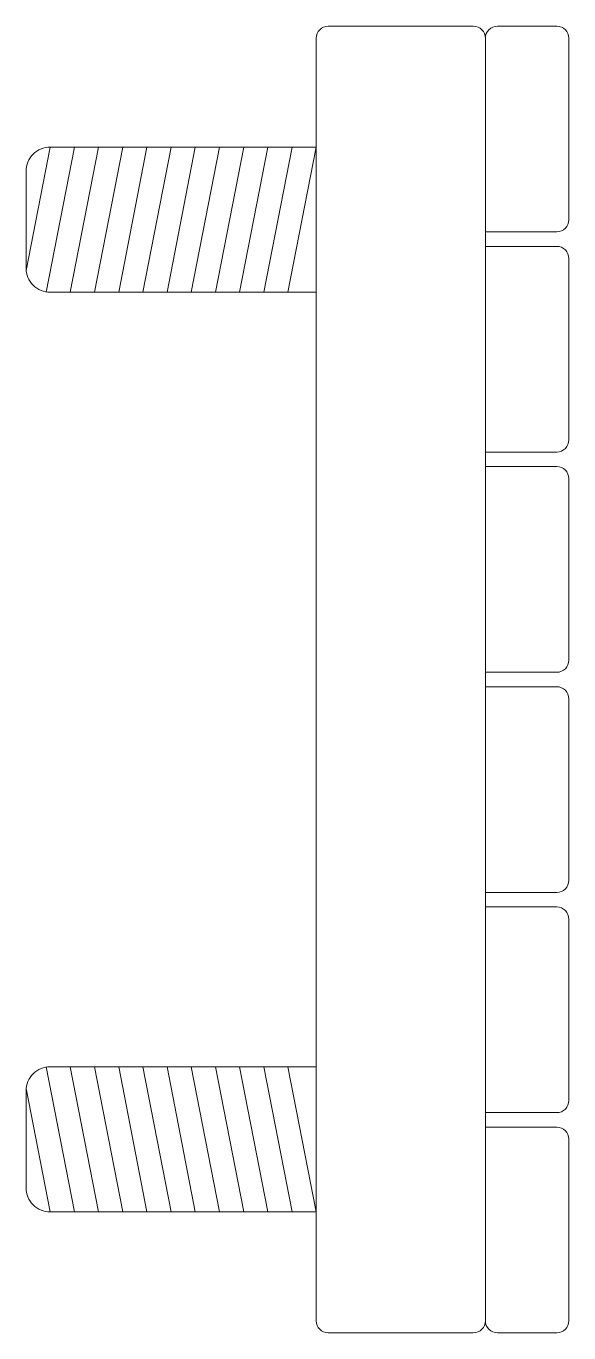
# Model space of a CAD drawing. Header units: millimetres. Extents: x 0 to 22.5, y 0 to 54.
import ezdxf

# ---------------------------------------------------------------- set-up
doc = ezdxf.new("R2010")
doc.units = ezdxf.units.MM
doc.layers.add('0 TĂNG CỨNG', color=7, linetype='Continuous', lineweight=15)

# ---------------------------------------------------------------- blocks, each defined once
blk = doc.blocks.new('hl009-5')
at = {"layer": '0 TĂNG CỨNG', "color": 1}
for p, q in [((-3.5, 26.142), (-3.5, 53.5)), ((3, 54), (-3, 54)), ((3.5, 23.166), (3.5, 53.5)), ((3.5, 0.383), (3.5, 29)), ((-3.5, 26.142), (-3.5, 0.5)), ((-3, 0), (3, 0))]:
    blk.add_line(p, q, dxfattribs=at)
at = {"layer": '0 TĂNG CỨNG', "color": 250}
for p, q in [((-14.5, 49), (-15.495, 43.902)), ((-13.5, 49), (-14.671, 43)), ((-12.5, 49), (-13.671, 43)), ((-11.5, 49), (-12.671, 43)), ((-10.5, 49), (-11.671, 43)), ((-9.5, 49), (-10.671, 43)), ((-8.5, 49), (-9.671, 43)), ((-7.5, 49), (-8.671, 43)), ((-6.5, 49), (-7.671, 43)), ((-5.5, 49), (-6.671, 43)), ((-4.5, 49), (-5.671, 43)), ((-3.5, 49), (-4.671, 43)), ((-13.5, 5), (-14.671, 11)), ((-12.5, 5), (-13.671, 11)), ((-11.5, 5), (-12.671, 11)), ((-10.5, 5), (-11.671, 11)), ((-9.5, 5), (-10.671, 11)), ((-8.5, 5), (-9.671, 11)), ((-7.5, 5), (-8.671, 11)), ((-6.5, 5), (-7.671, 11)), ((-5.5, 5), (-6.671, 11)), ((-4.5, 5), (-5.671, 11)), ((-3.5, 5), (-4.671, 11)), ((-14.5, 5), (-15.495, 10.098))]:
    blk.add_line(p, q, dxfattribs=at)
at = {"layer": '0 TĂNG CỨNG', "color": 1}
for points in [[(3.5, 45.5), (6.453, 45.5, 0.414214), (6.953, 46), (6.953, 53.5, 0.414214), (6.453, 54), (4, 54, 0.414214), (3.5, 53.5)], [(3.5, 36.4), (6.453, 36.4, 0.414214), (6.953, 36.9), (6.953, 44.4, 0.414214), (6.453, 44.9), (3.5, 44.9)], [(3.5, 27.3), (6.453, 27.3, 0.414214), (6.953, 27.8), (6.953, 35.3, 0.414214), (6.453, 35.8), (3.5, 35.8)], [(3.5, 18.2), (6.453, 18.2, 0.414214), (6.953, 18.7), (6.953, 26.2, 0.414214), (6.453, 26.7), (3.5, 26.7)], [(3.5, 9.1), (6.453, 9.1, 0.414214), (6.953, 9.6), (6.953, 17.1, 0.414214), (6.453, 17.6), (3.5, 17.6)], [(4, 0), (6.453, 0, 0.414214), (6.953, 0.5), (6.953, 8, 0.414214), (6.453, 8.5), (3.5, 8.5), (3.5, 0.5, 0.414214)]]:
    blk.add_lwpolyline(points, format="xyb", close=True, dxfattribs=at)
at = {"layer": '0 TĂNG CỨNG', "color": 250}
for points in [[(-3.5, 49), (-3.5, 43), (-14.5, 43, -0.414214), (-15.5, 44), (-15.5, 48, -0.414214), (-14.5, 49)], [(-3.5, 5), (-3.5, 11), (-14.5, 11, 0.414214), (-15.5, 10), (-15.5, 6, 0.414214), (-14.5, 5)]]:
    blk.add_lwpolyline(points, format="xyb", close=True, dxfattribs=at)
at = {"layer": '0 TĂNG CỨNG', "color": 1}
for centre, start, end in [((-3, 53.5), 90, 180), ((3, 53.5), 0, 90), ((-3, 0.5), 180, 270), ((3, 0.5), 270, 0)]:
    blk.add_arc(centre, 0.5, start, end, dxfattribs=at)

msp = doc.modelspace()

# ---------------------------------------------------------------- block references
msp.add_blockref('hl009-5', (15.5, 0))

doc.saveas('drawing.dxf')
